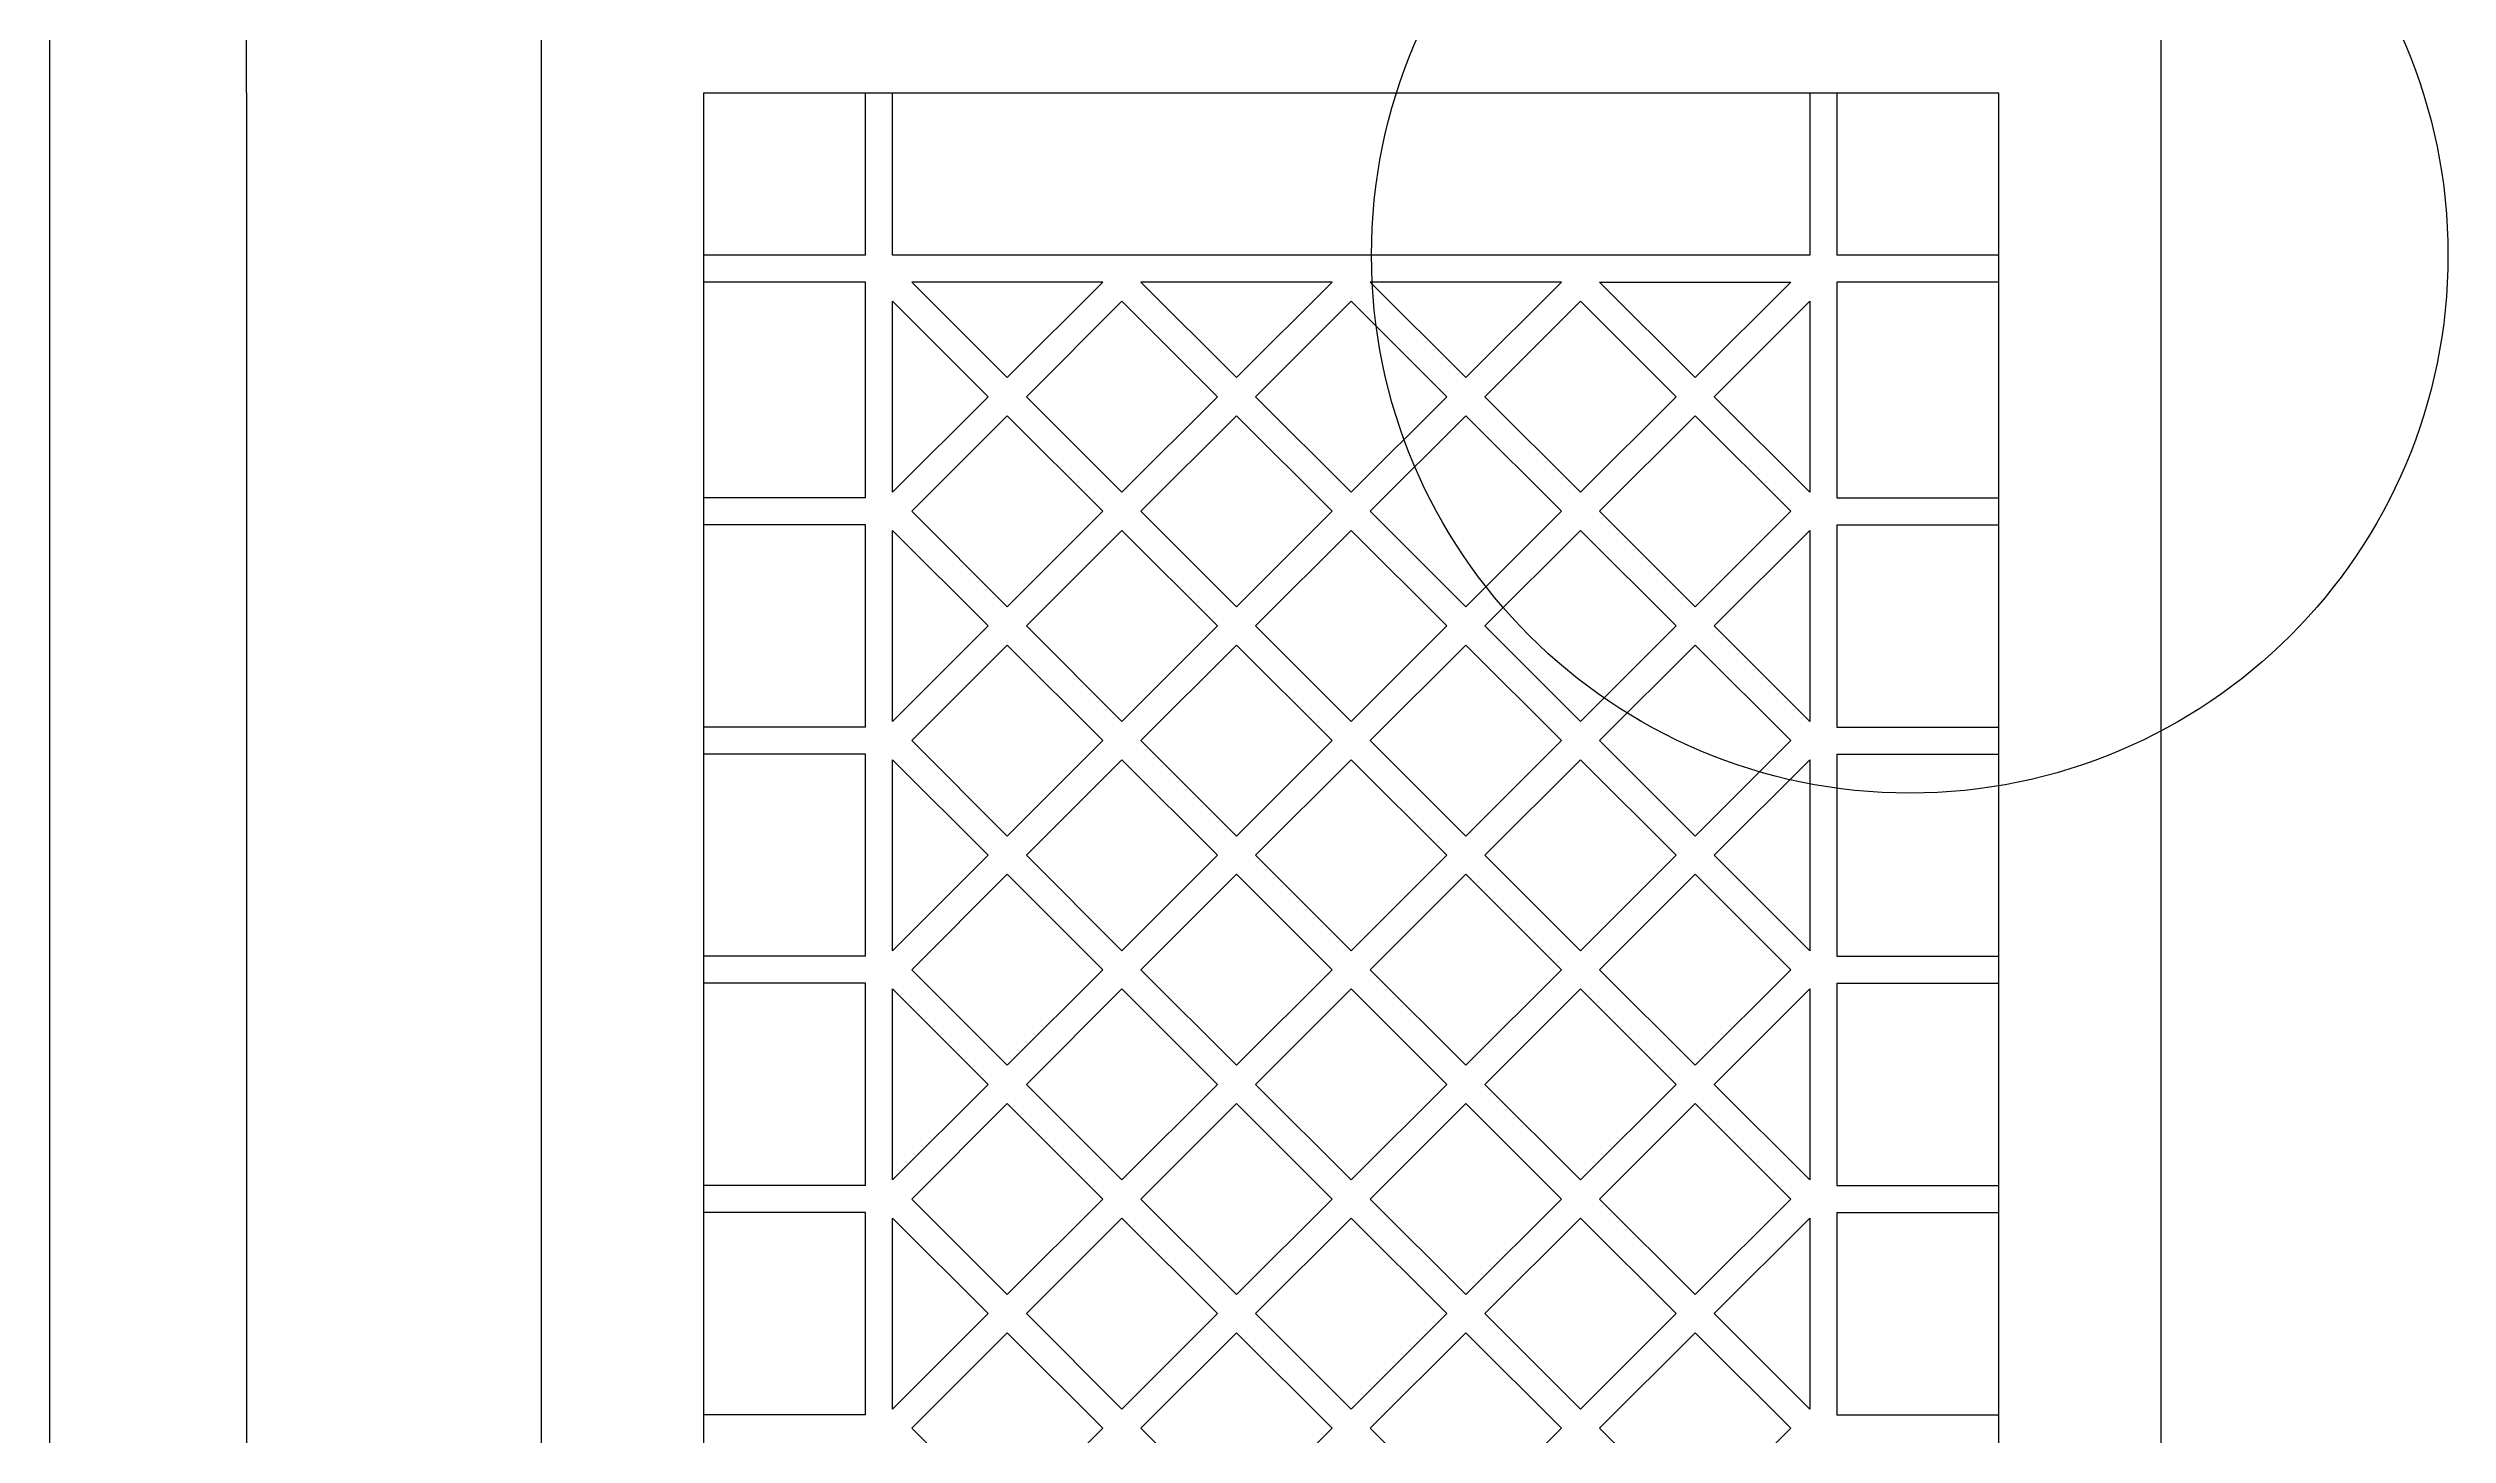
# Model space of a CAD drawing. Header units: metres. Extents: x 456 to 5370, y 49 to 3468.
# Drawn here: x 456 to 1345, y 2293 to 2807 of the extents above; entities that cross this region are included whole.
import ezdxf

# ---------------------------------------------------------------- set-up
doc = ezdxf.new("R2010")
doc.units = ezdxf.units.M
doc.dimstyles.get("Standard").update_dxf_attribs({"dimtxt": 2.5, "dimasz": 2.5, "dimexe": 1.25, "dimexo": 0.625, "dimtad": 1, "dimcen": 2.5, "dimazin": 3, "dimtfac": 1, "dimtmove": 0, "dimatfit": 3})

# ---------------------------------------------------------------- blocks, each defined once
blk = doc.blocks.new('_CLOSEDFILLED')
at = {"color": 0, "linetype": 'BYBLOCK'}
blk.add_solid([(-1, 0.2), (0, 0), (-1, -0.2)], dxfattribs=at)
blk = doc.blocks.new('*D2')
for p, q in [((456.92, 3121.51), (456.92, 1659.51)), ((456.67, 1659.51), (456.42, 1659.51)), ((456.92, 621.77), (456.92, 1659.51)), ((456.92, 1659.51), (456.92, 1659.51)), ((457.17, 1659.51), (457.42, 1659.51))]:
    blk.add_line(p, q)
at = {"layer": 'Defpoints'}
for p in [(456.92, 3121.51), (456.92, 1659.51), (456.92, 621.77)]:
    blk.add_point(p, dxfattribs=at)
at = {"xscale": 0.25, "yscale": 0.25}
blk.add_blockref('_CLOSEDFILLED', (456.92, 1659.51), dxfattribs=at)
at = {"xscale": 0.25, "yscale": 0.25, "rotation": 180}
blk.add_blockref('_CLOSEDFILLED', (456.92, 1659.51), dxfattribs=at)
at = {"insert": (456.92, 1660.635), "char_height": 1, "attachment_point": 5}
blk.add_mtext('0', dxfattribs=at)
blk = doc.blocks.new('*D5')
for p, q in [((529.85, 2850.17), (529.85, 2820.17)), ((529.6, 2820.17), (529.35, 2820.17)), ((529.85, 2790.17), (529.85, 2820.17)), ((529.85, 2820.17), (529.85, 2820.17)), ((530.1, 2820.17), (530.35, 2820.17))]:
    blk.add_line(p, q)
at = {"layer": 'Defpoints'}
for p in [(529.85, 2850.17), (529.85, 2820.17), (529.85, 2790.17)]:
    blk.add_point(p, dxfattribs=at)
at = {"xscale": 0.25, "yscale": 0.25}
blk.add_blockref('_CLOSEDFILLED', (529.85, 2820.17), dxfattribs=at)
at = {"xscale": 0.25, "yscale": 0.25, "rotation": 180}
blk.add_blockref('_CLOSEDFILLED', (529.85, 2820.17), dxfattribs=at)
at = {"insert": (529.85, 2821.295), "char_height": 1, "attachment_point": 5}
blk.add_mtext('0', dxfattribs=at)
blk = doc.blocks.new('*D6')
for p, q in [((529.85, 2790.17), (529.85, 1659.51)), ((529.6, 1659.51), (529.35, 1659.51)), ((529.85, 953.11), (529.85, 1659.51)), ((529.85, 1659.51), (529.85, 1659.51)), ((530.1, 1659.51), (530.35, 1659.51))]:
    blk.add_line(p, q)
at = {"layer": 'Defpoints'}
for p in [(529.85, 2790.17), (529.85, 1659.51), (529.85, 953.11)]:
    blk.add_point(p, dxfattribs=at)
at = {"xscale": 0.25, "yscale": 0.25}
blk.add_blockref('_CLOSEDFILLED', (529.85, 1659.51), dxfattribs=at)
at = {"xscale": 0.25, "yscale": 0.25, "rotation": 180}
blk.add_blockref('_CLOSEDFILLED', (529.85, 1659.51), dxfattribs=at)
at = {"insert": (529.85, 1660.635), "char_height": 1, "attachment_point": 5}
blk.add_mtext('0', dxfattribs=at)

msp = doc.modelspace()

# ---------------------------------------------------------------- linework, layer by layer
for p, q in [((638.94, 3121.51, 1699.61), (638.94, 621.77, 1699.61)), ((1238.38, 621.77, 1699.61), (1238.38, 3121.51, 1699.61)), ((698.94, 2790.17, 1699.61), (698.94, 953.11, 1699.61)), ((698.94, 2790.17, 1699.61), (1178.38, 2790.17, 1699.61)), ((758.96, 2730.17, 1699.61), (758.96, 2790.17, 1699.61)), ((768.96, 2730.17, 1699.61), (768.96, 2790.17, 1699.61)), ((1108.37, 2790.17, 1699.61), (1108.37, 2730.17, 1699.61)), ((1118.37, 2790.17, 1699.61), (1118.37, 2730.17, 1699.61)), ((1178.38, 953.11, 1699.61), (1178.38, 2790.17, 1699.61)), ((758.96, 2730.17, 1699.61), (698.94, 2730.17, 1699.61)), ((1108.37, 2730.17, 1699.61), (768.96, 2730.17, 1699.61)), ((1178.38, 2730.17, 1699.61), (1118.37, 2730.17, 1699.61)), ((758.96, 2720.17, 1699.61), (698.94, 2720.17, 1699.61)), ((758.96, 2640.32, 1699.61), (758.96, 2720.17, 1699.61)), ((811.38, 2684.81, 1699.61), (776.03, 2720.17, 1699.61)), ((846.74, 2720.17, 1699.61), (776.03, 2720.17, 1699.61)), ((811.38, 2684.81, 1699.61), (846.74, 2720.17, 1699.61)), ((896.24, 2684.81, 1699.61), (860.88, 2720.17, 1699.61)), ((931.59, 2720.17, 1699.61), (860.88, 2720.17, 1699.61)), ((896.24, 2684.81, 1699.61), (931.59, 2720.17, 1699.61)), ((981.09, 2684.81, 1699.61), (945.73, 2720.17, 1699.61)), ((1016.45, 2720.17, 1699.61), (945.73, 2720.17, 1699.61)), ((981.09, 2684.81, 1699.61), (1016.45, 2720.17, 1699.61)), ((1065.94, 2684.81, 1699.61), (1030.59, 2720.17, 1699.61)), ((1030.59, 2720.17, 1699.61), (1101.3, 2720.17, 1699.61)), ((1065.94, 2684.81, 1699.61), (1101.3, 2720.17, 1699.61)), ((1178.38, 2720.17, 1699.61), (1118.37, 2720.17, 1699.61)), ((1118.37, 2720.17, 1699.61), (1118.37, 2640.32, 1699.61)), ((768.96, 2642.39, 1699.61), (768.96, 2713.1, 1699.61)), ((804.31, 2677.74, 1699.61), (768.96, 2713.1, 1699.61)), ((818.46, 2677.74, 1699.61), (853.81, 2713.1, 1699.61)), ((889.17, 2677.74, 1699.61), (853.81, 2713.1, 1699.61)), ((903.31, 2677.74, 1699.61), (938.66, 2713.1, 1699.61)), ((974.02, 2677.74, 1699.61), (938.66, 2713.1, 1699.61)), ((988.16, 2677.74, 1699.61), (1023.52, 2713.1, 1699.61)), ((1058.87, 2677.74, 1699.61), (1023.52, 2713.1, 1699.61)), ((1073.01, 2677.74, 1699.61), (1108.37, 2713.1, 1699.61)), ((1108.37, 2713.1, 1699.61), (1108.37, 2642.39, 1699.61)), ((768.96, 2642.39, 1699.61), (804.31, 2677.74, 1699.61)), ((853.81, 2642.39, 1699.61), (818.46, 2677.74, 1699.61)), ((853.81, 2642.39, 1699.61), (889.17, 2677.74, 1699.61)), ((938.66, 2642.39, 1699.61), (903.31, 2677.74, 1699.61)), ((938.66, 2642.39, 1699.61), (974.02, 2677.74, 1699.61)), ((1023.52, 2642.39, 1699.61), (988.16, 2677.74, 1699.61)), ((1023.52, 2642.39, 1699.61), (1058.87, 2677.74, 1699.61)), ((1108.37, 2642.39, 1699.61), (1073.01, 2677.74, 1699.61)), ((776.03, 2635.32, 1699.61), (811.38, 2670.67, 1699.61)), ((846.74, 2635.32, 1699.61), (811.38, 2670.67, 1699.61)), ((860.88, 2635.32, 1699.61), (896.24, 2670.67, 1699.61)), ((931.59, 2635.32, 1699.61), (896.24, 2670.67, 1699.61)), ((945.73, 2635.32, 1699.61), (981.09, 2670.67, 1699.61)), ((1016.45, 2635.32, 1699.61), (981.09, 2670.67, 1699.61)), ((1030.59, 2635.32, 1699.61), (1065.94, 2670.67, 1699.61)), ((1101.3, 2635.32, 1699.61), (1065.94, 2670.67, 1699.61)), ((758.96, 2640.32, 1699.61), (698.94, 2640.32, 1699.61)), ((1118.37, 2640.32, 1699.61), (1178.38, 2640.32, 1699.61)), ((758.96, 2630.32, 1699.61), (698.94, 2630.32, 1699.61)), ((758.96, 2555.46, 1699.61), (758.96, 2630.32, 1699.61)), ((811.38, 2599.96, 1699.61), (776.03, 2635.32, 1699.61)), ((811.38, 2599.96, 1699.61), (846.74, 2635.32, 1699.61)), ((896.24, 2599.96, 1699.61), (860.88, 2635.32, 1699.61)), ((896.24, 2599.96, 1699.61), (931.59, 2635.32, 1699.61)), ((981.09, 2599.96, 1699.61), (945.73, 2635.32, 1699.61)), ((981.09, 2599.96, 1699.61), (1016.45, 2635.32, 1699.61)), ((1065.94, 2599.96, 1699.61), (1030.59, 2635.32, 1699.61)), ((1065.94, 2599.96, 1699.61), (1101.3, 2635.32, 1699.61)), ((1118.37, 2630.32, 1699.61), (1118.37, 2555.46, 1699.61)), ((1118.37, 2630.32, 1699.61), (1178.38, 2630.32, 1699.61)), ((768.96, 2557.53, 1699.61), (768.96, 2628.25, 1699.61)), ((804.31, 2592.89, 1699.61), (768.96, 2628.25, 1699.61)), ((818.46, 2592.89, 1699.61), (853.81, 2628.25, 1699.61)), ((889.17, 2592.89, 1699.61), (853.81, 2628.25, 1699.61)), ((903.31, 2592.89, 1699.61), (938.66, 2628.25, 1699.61)), ((974.02, 2592.89, 1699.61), (938.66, 2628.25, 1699.61)), ((988.16, 2592.89, 1699.61), (1023.52, 2628.25, 1699.61)), ((1058.87, 2592.89, 1699.61), (1023.52, 2628.25, 1699.61)), ((1073.01, 2592.89, 1699.61), (1108.37, 2628.25, 1699.61)), ((1108.37, 2628.25, 1699.61), (1108.37, 2557.53, 1699.61)), ((768.96, 2557.53, 1699.61), (804.31, 2592.89, 1699.61)), ((776.03, 2550.46, 1699.61), (811.38, 2585.82, 1699.61)), ((846.74, 2550.46, 1699.61), (811.38, 2585.82, 1699.61)), ((853.81, 2557.53, 1699.61), (818.46, 2592.89, 1699.61)), ((853.81, 2557.53, 1699.61), (889.17, 2592.89, 1699.61)), ((860.88, 2550.46, 1699.61), (896.24, 2585.82, 1699.61)), ((931.59, 2550.46, 1699.61), (896.24, 2585.82, 1699.61)), ((938.66, 2557.53, 1699.61), (903.31, 2592.89, 1699.61)), ((938.66, 2557.53, 1699.61), (974.02, 2592.89, 1699.61)), ((945.73, 2550.46, 1699.61), (981.09, 2585.82, 1699.61)), ((1016.45, 2550.46, 1699.61), (981.09, 2585.82, 1699.61)), ((1023.52, 2557.53, 1699.61), (988.16, 2592.89, 1699.61)), ((1023.52, 2557.53, 1699.61), (1058.87, 2592.89, 1699.61)), ((1030.59, 2550.46, 1699.61), (1065.94, 2585.82, 1699.61)), ((1101.3, 2550.46, 1699.61), (1065.94, 2585.82, 1699.61)), ((1108.37, 2557.53, 1699.61), (1073.01, 2592.89, 1699.61)), ((758.96, 2555.46, 1699.61), (698.94, 2555.46, 1699.61)), ((811.38, 2515.11, 1699.61), (776.03, 2550.46, 1699.61)), ((811.38, 2515.11, 1699.61), (846.74, 2550.46, 1699.61)), ((896.24, 2515.11, 1699.61), (860.88, 2550.46, 1699.61)), ((896.24, 2515.11, 1699.61), (931.59, 2550.46, 1699.61)), ((981.09, 2515.11, 1699.61), (945.73, 2550.46, 1699.61)), ((981.09, 2515.11, 1699.61), (1016.45, 2550.46, 1699.61)), ((1065.94, 2515.11, 1699.61), (1030.59, 2550.46, 1699.61)), ((1065.94, 2515.11, 1699.61), (1101.3, 2550.46, 1699.61)), ((1118.37, 2555.46, 1699.61), (1178.38, 2555.46, 1699.61)), ((758.96, 2545.46, 1699.61), (698.94, 2545.46, 1699.61)), ((758.96, 2470.61, 1699.61), (758.96, 2545.46, 1699.61)), ((768.96, 2472.68, 1699.61), (768.96, 2543.39, 1699.61)), ((804.31, 2508.04, 1699.61), (768.96, 2543.39, 1699.61)), ((818.46, 2508.04, 1699.61), (853.81, 2543.39, 1699.61)), ((889.17, 2508.04, 1699.61), (853.81, 2543.39, 1699.61)), ((903.31, 2508.04, 1699.61), (938.66, 2543.39, 1699.61)), ((974.02, 2508.04, 1699.61), (938.66, 2543.39, 1699.61)), ((988.16, 2508.04, 1699.61), (1023.52, 2543.39, 1699.61)), ((1058.87, 2508.04, 1699.61), (1023.52, 2543.39, 1699.61)), ((1073.01, 2508.04, 1699.61), (1108.37, 2543.39, 1699.61)), ((1108.37, 2543.39, 1699.61), (1108.37, 2472.68, 1699.61)), ((1118.37, 2545.46, 1699.61), (1118.37, 2470.61, 1699.61)), ((1118.37, 2545.46, 1699.61), (1178.38, 2545.46, 1699.61)), ((768.96, 2472.68, 1699.61), (804.31, 2508.04, 1699.61)), ((853.81, 2472.68, 1699.61), (818.46, 2508.04, 1699.61)), ((853.81, 2472.68, 1699.61), (889.17, 2508.04, 1699.61)), ((938.66, 2472.68, 1699.61), (903.31, 2508.04, 1699.61)), ((938.66, 2472.68, 1699.61), (974.02, 2508.04, 1699.61)), ((1023.52, 2472.68, 1699.61), (988.16, 2508.04, 1699.61)), ((1023.52, 2472.68, 1699.61), (1058.87, 2508.04, 1699.61)), ((1108.37, 2472.68, 1699.61), (1073.01, 2508.04, 1699.61)), ((776.03, 2465.61, 1699.61), (811.38, 2500.97, 1699.61)), ((846.74, 2465.61, 1699.61), (811.38, 2500.97, 1699.61)), ((860.88, 2465.61, 1699.61), (896.24, 2500.97, 1699.61)), ((931.59, 2465.61, 1699.61), (896.24, 2500.97, 1699.61)), ((945.73, 2465.61, 1699.61), (981.09, 2500.97, 1699.61)), ((1016.45, 2465.61, 1699.61), (981.09, 2500.97, 1699.61)), ((1030.59, 2465.61, 1699.61), (1065.94, 2500.97, 1699.61)), ((1101.3, 2465.61, 1699.61), (1065.94, 2500.97, 1699.61)), ((758.96, 2470.61, 1699.61), (698.94, 2470.61, 1699.61)), ((1118.37, 2470.61, 1699.61), (1178.38, 2470.61, 1699.61)), ((758.96, 2460.61, 1699.61), (698.94, 2460.61, 1699.61)), ((758.96, 2385.76, 1699.61), (758.96, 2460.61, 1699.61)), ((811.38, 2430.26, 1699.61), (776.03, 2465.61, 1699.61)), ((811.38, 2430.26, 1699.61), (846.74, 2465.61, 1699.61)), ((896.24, 2430.26, 1699.61), (860.88, 2465.61, 1699.61)), ((896.24, 2430.26, 1699.61), (931.59, 2465.61, 1699.61)), ((981.09, 2430.26, 1699.61), (945.73, 2465.61, 1699.61)), ((981.09, 2430.26, 1699.61), (1016.45, 2465.61, 1699.61)), ((1065.94, 2430.26, 1699.61), (1030.59, 2465.61, 1699.61)), ((1065.94, 2430.26, 1699.61), (1101.3, 2465.61, 1699.61)), ((1118.37, 2460.61, 1699.61), (1118.37, 2385.76, 1699.61)), ((1118.37, 2460.61, 1699.61), (1178.38, 2460.61, 1699.61)), ((768.96, 2387.83, 1699.61), (768.96, 2458.54, 1699.61)), ((804.31, 2423.18, 1699.61), (768.96, 2458.54, 1699.61)), ((818.46, 2423.18, 1699.61), (853.81, 2458.54, 1699.61)), ((889.17, 2423.18, 1699.61), (853.81, 2458.54, 1699.61)), ((903.31, 2423.18, 1699.61), (938.66, 2458.54, 1699.61)), ((974.02, 2423.18, 1699.61), (938.66, 2458.54, 1699.61)), ((988.16, 2423.18, 1699.61), (1023.52, 2458.54, 1699.61)), ((1058.87, 2423.18, 1699.61), (1023.52, 2458.54, 1699.61)), ((1073.01, 2423.18, 1699.61), (1108.37, 2458.54, 1699.61)), ((1108.37, 2458.54, 1699.61), (1108.37, 2387.83, 1699.61)), ((768.96, 2387.83, 1699.61), (804.31, 2423.18, 1699.61)), ((776.03, 2380.76, 1699.61), (811.38, 2416.11, 1699.61)), ((846.74, 2380.76, 1699.61), (811.38, 2416.11, 1699.61)), ((853.81, 2387.83, 1699.61), (818.46, 2423.18, 1699.61)), ((853.81, 2387.83, 1699.61), (889.17, 2423.18, 1699.61)), ((860.88, 2380.76, 1699.61), (896.24, 2416.11, 1699.61)), ((931.59, 2380.76, 1699.61), (896.24, 2416.11, 1699.61)), ((938.66, 2387.83, 1699.61), (903.31, 2423.18, 1699.61)), ((938.66, 2387.83, 1699.61), (974.02, 2423.18, 1699.61)), ((945.73, 2380.76, 1699.61), (981.09, 2416.11, 1699.61)), ((1016.45, 2380.76, 1699.61), (981.09, 2416.11, 1699.61)), ((1023.52, 2387.83, 1699.61), (988.16, 2423.18, 1699.61)), ((1023.52, 2387.83, 1699.61), (1058.87, 2423.18, 1699.61)), ((1030.59, 2380.76, 1699.61), (1065.94, 2416.11, 1699.61)), ((1101.3, 2380.76, 1699.61), (1065.94, 2416.11, 1699.61)), ((1108.37, 2387.83, 1699.61), (1073.01, 2423.18, 1699.61)), ((758.96, 2385.76, 1699.61), (698.94, 2385.76, 1699.61)), ((811.38, 2345.4, 1699.61), (776.03, 2380.76, 1699.61)), ((811.38, 2345.4, 1699.61), (846.74, 2380.76, 1699.61)), ((896.24, 2345.4, 1699.61), (860.88, 2380.76, 1699.61)), ((896.24, 2345.4, 1699.61), (931.59, 2380.76, 1699.61)), ((981.09, 2345.4, 1699.61), (945.73, 2380.76, 1699.61)), ((981.09, 2345.4, 1699.61), (1016.45, 2380.76, 1699.61)), ((1065.94, 2345.4, 1699.61), (1030.59, 2380.76, 1699.61)), ((1065.94, 2345.4, 1699.61), (1101.3, 2380.76, 1699.61)), ((1118.37, 2385.76, 1699.61), (1178.38, 2385.76, 1699.61)), ((758.96, 2375.76, 1699.61), (698.94, 2375.76, 1699.61)), ((758.96, 2300.91, 1699.61), (758.96, 2375.76, 1699.61)), ((768.96, 2302.98, 1699.61), (768.96, 2373.69, 1699.61)), ((804.31, 2338.33, 1699.61), (768.96, 2373.69, 1699.61)), ((818.46, 2338.33, 1699.61), (853.81, 2373.69, 1699.61)), ((889.17, 2338.33, 1699.61), (853.81, 2373.69, 1699.61)), ((903.31, 2338.33, 1699.61), (938.66, 2373.69, 1699.61)), ((974.02, 2338.33, 1699.61), (938.66, 2373.69, 1699.61)), ((988.16, 2338.33, 1699.61), (1023.52, 2373.69, 1699.61)), ((1058.87, 2338.33, 1699.61), (1023.52, 2373.69, 1699.61)), ((1073.01, 2338.33, 1699.61), (1108.37, 2373.69, 1699.61)), ((1108.37, 2373.69, 1699.61), (1108.37, 2302.98, 1699.61)), ((1118.37, 2375.76, 1699.61), (1118.37, 2300.91, 1699.61)), ((1118.37, 2375.76, 1699.61), (1178.38, 2375.76, 1699.61)), ((768.96, 2302.98, 1699.61), (804.31, 2338.33, 1699.61)), ((853.81, 2302.98, 1699.61), (818.46, 2338.33, 1699.61)), ((853.81, 2302.98, 1699.61), (889.17, 2338.33, 1699.61)), ((938.66, 2302.98, 1699.61), (903.31, 2338.33, 1699.61)), ((938.66, 2302.98, 1699.61), (974.02, 2338.33, 1699.61)), ((1023.52, 2302.98, 1699.61), (988.16, 2338.33, 1699.61)), ((1023.52, 2302.98, 1699.61), (1058.87, 2338.33, 1699.61)), ((1108.37, 2302.98, 1699.61), (1073.01, 2338.33, 1699.61)), ((776.03, 2295.91, 1699.61), (811.38, 2331.26, 1699.61)), ((846.74, 2295.91, 1699.61), (811.38, 2331.26, 1699.61)), ((860.88, 2295.91, 1699.61), (896.24, 2331.26, 1699.61)), ((931.59, 2295.91, 1699.61), (896.24, 2331.26, 1699.61)), ((945.73, 2295.91, 1699.61), (981.09, 2331.26, 1699.61)), ((1016.45, 2295.91, 1699.61), (981.09, 2331.26, 1699.61)), ((1030.59, 2295.91, 1699.61), (1065.94, 2331.26, 1699.61)), ((1101.3, 2295.91, 1699.61), (1065.94, 2331.26, 1699.61)), ((758.96, 2300.91, 1699.61), (698.94, 2300.91, 1699.61)), ((1118.37, 2300.91, 1699.61), (1178.38, 2300.91, 1699.61)), ((811.38, 2260.55, 1699.61), (776.03, 2295.91, 1699.61)), ((811.38, 2260.55, 1699.61), (846.74, 2295.91, 1699.61)), ((896.24, 2260.55, 1699.61), (860.88, 2295.91, 1699.61)), ((896.24, 2260.55, 1699.61), (931.59, 2295.91, 1699.61)), ((981.09, 2260.55, 1699.61), (945.73, 2295.91, 1699.61)), ((981.09, 2260.55, 1699.61), (1016.45, 2295.91, 1699.61)), ((1065.94, 2260.55, 1699.61), (1030.59, 2295.91, 1699.61)), ((1065.94, 2260.55, 1699.61), (1101.3, 2295.91, 1699.61))]:
    msp.add_line(p, q)
msp.add_circle((1145.37, 2730.17, 1699.61), 199.17)

# ---------------------------------------------------------------- dimensions: what is measured, and where the dimension line sits
for base, p1, p2, picture, middle in [((456.92, 1659.51), (456.92, 3121.51, 1699.61), (456.92, 621.77, 1699.61), '*D2', (456.92, 1660.635)), ((529.85, 2820.17), (529.85, 2790.17, 1699.61), (529.85, 2850.17, 1699.61), '*D5', (529.85, 2821.295)), ((529.85, 1659.51), (529.85, 953.11, 1699.61), (529.85, 2790.17, 1699.61), '*D6', (529.85, 1660.635))]:
    dim = msp.add_linear_dim(base=base, p1=p1, p2=p2, dimstyle='Standard')
    dim.commit()
    dim.dimension.update_dxf_attribs({"geometry": picture, "text_midpoint": middle})

doc.saveas('drawing.dxf')
